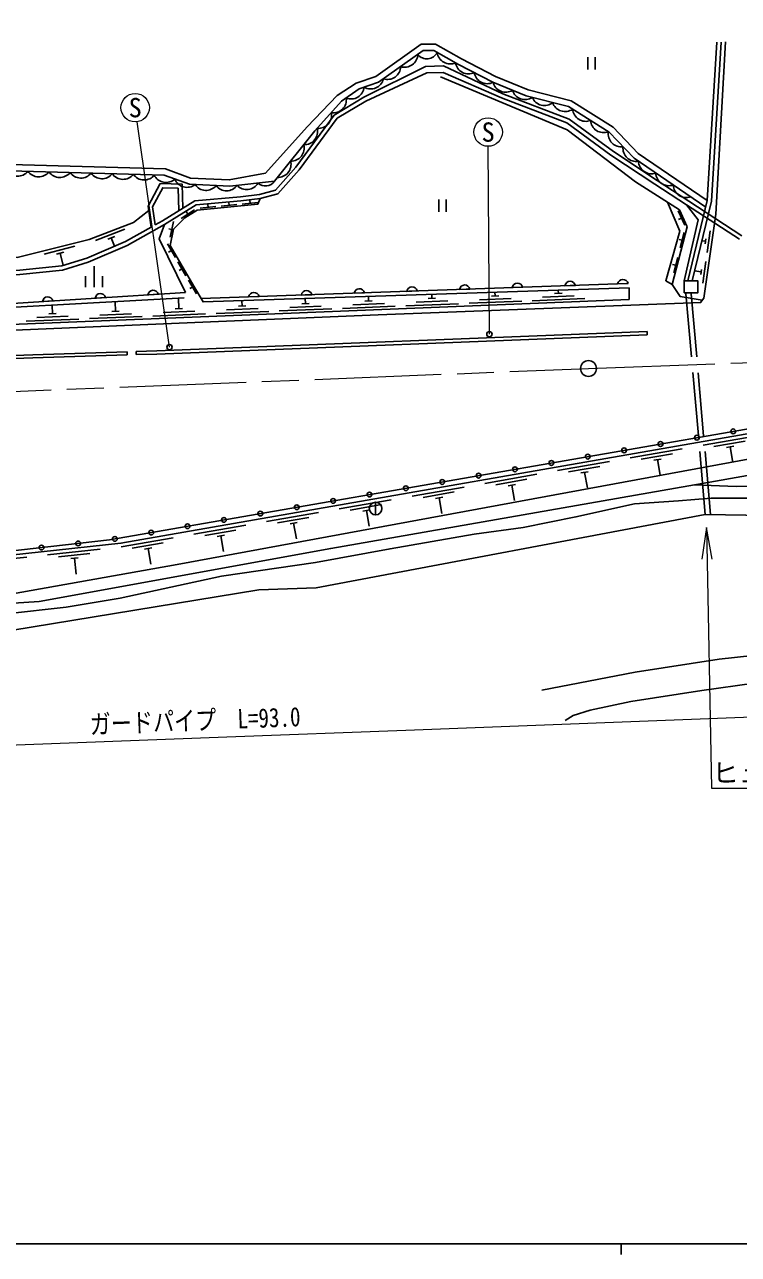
# Model space of a CAD drawing. Units: millimetres, scale not verified. Extents: x 40000 to 680000, y 20000 to 380000.
# Drawn here: x 111453 to 179112, y 204000 to 320607 of the extents above; entities that cross this region are included whole.
import ezdxf
from ezdxf.enums import TextEntityAlignment as Align

# ---------------------------------------------------------------- set-up
doc = ezdxf.new("R2010")
doc.units = ezdxf.units.MM
doc.header["$LTSCALE"] = 1000
doc.linetypes.add('CHAIN', pattern=[18.5, 12, -1.5, 3.5, -1.5])
doc.linetypes.add('DASHED', pattern=[7.5, 6, -1.5])
for name, color, linetype, lineweight in [('M-BGD', 7, 'Continuous', 25), ('M-BMK', 2, 'CHAIN', 13), ('M-BMK-SRVR', 3, 'Continuous', 25), ('M-STR-HTXT', 7, 'Continuous', 13), ('M-STR-STRC', 7, 'Continuous', 25), ('M-TTL-BAND', 7, 'Continuous', 25)]:
    doc.layers.add(name, color=color, linetype=linetype, lineweight=lineweight)
doc.styles.add('ＭＳ ゴシック', font='')
doc.styles.get('ＭＳ ゴシック').set_extended_font_data('MS Gothic')

# ---------------------------------------------------------------- blocks, each defined once
blk = doc.blocks.new('open_arrow')
at = {"color": 0, "linetype": 'Continuous', "lineweight": -2}
blk.add_lwpolyline([(7.5, 1.25), (0, 0), (7.5, -1.25)], dxfattribs=at)

msp = doc.modelspace()

# ---------------------------------------------------------------- linework, layer by layer
at = {"layer": 'M-BGD'}
for p, q in [((164833, 317511), (164833, 316337)), ((165533, 317511), (165533, 316337)), ((128096, 303197), (129589, 303345)), ((128843, 303271), (128813, 303569)), ((130087, 303394), (131579, 303542)), ((130833, 303468), (130803, 303767)), ((132077, 303592), (133570, 303740)), ((132823, 303666), (132794, 303964)), ((150715, 304015), (150715, 302841)), ((151415, 304015), (151415, 302841)), ((126299, 302228), (127565, 303033)), ((126932, 302631), (126771, 302884)), ((174037, 301582), (173404, 302942)), ((173720, 302262), (173448, 302136)), ((120964, 301216), (118161, 300146)), ((125407, 301188), (125113, 301247)), ((125257, 300453), (125556, 301923)), ((173596, 299433), (173974, 300885)), ((176150, 298985), (176446, 301064)), ((119996, 300526), (119342, 300276)), ((119669, 300401), (119981, 299584)), ((125741, 298530), (124986, 299826)), ((173785, 300159), (173494, 300234)), ((176001, 300067), (175652, 300116)), ((175966, 299824), (176036, 300309)), ((116207, 299588), (113298, 298852)), ((115165, 299015), (114487, 298843)), ((114826, 298929), (115119, 297770)), ((125363, 299178), (125104, 299027)), ((172979, 297068), (173358, 298519)), ((118037, 295700), (118037, 297692)), ((126747, 296801), (125992, 298098)), ((126370, 297450), (126110, 297299)), ((173169, 297794), (172878, 297869)), ((175552, 296916), (175622, 297401)), ((175736, 296077), (176032, 298156)), ((117237, 295700), (117237, 296745)), ((118837, 295700), (118837, 296745)), ((127754, 295073), (126999, 296369)), ((175587, 297159), (174955, 297249)), ((126711, 295204), (98673, 293448)), ((123130, 294980), (124119, 295042)), ((127376, 295721), (127117, 295570)), ((168551, 296053), (128187, 294626)), ((142683, 295139), (143673, 295174)), ((147680, 295315), (148670, 295350)), ((150056, 294641), (150040, 295028)), ((152676, 295492), (153667, 295527)), ((156051, 294883), (156037, 295227)), ((157673, 295668), (158663, 295703)), ((161696, 295111), (162396, 295139)), ((162046, 295125), (162034, 295427)), ((162670, 295845), (163660, 295880)), ((167667, 296022), (168657, 296056)), ((168767, 294545), (168767, 295650)), ((113150, 294355), (114138, 294417)), ((114085, 293188), (114052, 294001)), ((118140, 294667), (119129, 294729)), ((120080, 293431), (120044, 294333)), ((126075, 293673), (126035, 294666)), ((131721, 293901), (132420, 293929)), ((132071, 293915), (132050, 294430)), ((132689, 294786), (133679, 294821)), ((136579, 293796), (139576, 293917)), ((137686, 294962), (138676, 294997)), ((137716, 294143), (138415, 294171)), ((138066, 294157), (138047, 294629)), ((141587, 293698), (146583, 293900)), ((142574, 294038), (145572, 294159)), ((143711, 294385), (144410, 294413)), ((144061, 294399), (144043, 294828)), ((147582, 293940), (152578, 294142)), ((148569, 294280), (151567, 294402)), ((149706, 294627), (150406, 294655)), ((153577, 294182), (158573, 294384)), ((154564, 294523), (157562, 294644)), ((155701, 294869), (156401, 294897)), ((159572, 294424), (164568, 294626)), ((160559, 294765), (163557, 294886)), ((111611, 292488), (116607, 292690)), ((112598, 292828), (115596, 292949)), ((113735, 293174), (114435, 293203)), ((117607, 292730), (122602, 292932)), ((118594, 293070), (121591, 293191)), ((119731, 293416), (120430, 293445)), ((123602, 292972), (128598, 293174)), ((124589, 293312), (127586, 293433)), ((125726, 293658), (126425, 293687)), ((129597, 293214), (134593, 293416)), ((130584, 293554), (133581, 293675)), ((135592, 293456), (140588, 293658)), ((170464, 291203), (170452, 291503)), ((121176, 289583), (121186, 289284)), ((122032, 289611), (122042, 289311)), ((180687, 281582), (175762, 280722)), ((179754, 281115), (176799, 280598)), ((173792, 280377), (168866, 279517)), ((172858, 279910), (169903, 279393)), ((178673, 280621), (177983, 280501)), ((178328, 280561), (178586, 279083)), ((166896, 279172), (161971, 278312)), ((165963, 278705), (163008, 278188)), ((171777, 279416), (171088, 279296)), ((171432, 279356), (171691, 277878)), ((160001, 277967), (155075, 277107)), ((164882, 278211), (164192, 278091)), ((164537, 278151), (164795, 276673)), ((153105, 276762), (148180, 275902)), ((159067, 277500), (156112, 276983)), ((157986, 277006), (157297, 276886)), ((157641, 276946), (157899, 275468)), ((146210, 275557), (141284, 274697)), ((144726, 275323), (144726, 274123)), ((152172, 276295), (149217, 275778)), ((151091, 275801), (150401, 275681)), ((150746, 275741), (151004, 274263)), ((139314, 274352), (134389, 273492)), ((145276, 275090), (142321, 274573)), ((144195, 274596), (143505, 274476)), ((143850, 274536), (144108, 273058)), ((132419, 273147), (127493, 272287)), ((138381, 273885), (135426, 273368)), ((137300, 273391), (136610, 273271)), ((136955, 273331), (137213, 271853)), ((125523, 271942), (120598, 271082)), ((131485, 272680), (128530, 272163)), ((130404, 272186), (129714, 272066)), ((130059, 272126), (130317, 270648)), ((118609, 270870), (113638, 270334)), ((124590, 271475), (121635, 270958)), ((123509, 270981), (122819, 270861)), ((123164, 270921), (123422, 269443)), ((111649, 270120), (106678, 269584)), ((117647, 270465), (114664, 270143)), ((116536, 270043), (115840, 269968)), ((116188, 270006), (116348, 268514))]:
    msp.add_line(p, q, dxfattribs=at)
at = {"layer": 'M-BGD', "linetype": 'DASHED'}
for p, q in [((174186, 303526), (179650, 299969)), ((174404, 303862), (179843, 300321)), ((175968, 274160), (174132, 295169)), ((176471, 274152), (174634, 295169))]:
    msp.add_line(p, q, dxfattribs=at)
at = {"layer": 'M-BGD'}
for points in [[(59899, 321100), (69215, 317229), (76178, 315779), (80929, 315026), (92389, 313232), (102837, 308608), (107856, 307413), (124799, 306917), (127190, 306060), (130857, 305882), (134283, 306511), (138245, 310913), (141087, 313876), (142888, 315055), (144738, 315681), (149037, 318738), (150387, 318742), (152859, 317361), (156093, 315679), (159193, 314412), (163259, 313386), (167237, 310868), (169608, 308397), (176166, 303924)], [(176015, 303301), (169218, 307936), (166854, 310400), (163019, 312828), (159005, 313840), (155841, 315134), (152574, 316833), (150231, 318142), (149230, 318139), (145013, 315141), (143153, 314511), (141504, 313346), (138973, 310520), (135128, 305756), (130897, 305279), (127072, 305465), (124686, 306320), (107777, 306815), (102645, 308037), (92213, 312654), (80644, 314355), (75936, 315077), (69047, 316649), (59994, 320411)], [(64201, 289880), (90590, 290894), (110524, 291623), (129078, 292412), (144953, 293081), (175534, 294252), (175839, 294674), (176973, 302634), (177899, 318966)], [(174317, 296319), (176165, 303918), (177070, 318955)], [(174729, 296319), (176562, 303859), (177469, 318931)], [(62870, 299539), (71408, 299712), (80109, 298806), (89981, 296302), (111013, 296927), (115049, 297331), (117481, 298070), (121187, 299669), (124729, 301658), (127710, 303519), (131949, 303886), (133781, 304115), (135463, 304562), (137467, 306851), (141075, 311722), (143790, 313357), (149574, 316028), (151123, 316077), (156645, 313659), (162866, 311297), (167034, 308235), (171191, 305475), (174186, 303526)], [(123838, 301616), (124525, 302002), (127580, 303909), (131907, 304284), (133705, 304509), (135243, 304917), (137156, 307102), (140801, 312024), (143602, 313711), (149448, 316638), (151168, 316692), (156796, 314029), (163059, 311652), (167263, 308563), (171411, 305810), (174404, 303862)], [(175687, 294463), (173583, 294835), (172846, 295960), (174272, 301433), (173526, 303037), (169348, 305692), (162873, 310630), (150865, 315650)], [(123464, 301407), (123171, 303388), (124314, 305536), (126380, 305483), (126463, 303211)], [(123838, 301616), (123586, 303316), (124550, 305130), (125994, 305093), (126072, 302967)], [(127506, 295797), (125251, 299668), (125561, 301195), (126650, 302274), (127822, 303019), (133569, 303589), (133781, 304115)], [(172393, 303757), (173547, 301033), (172232, 296324), (172846, 295960)], [(173963, 296319), (175284, 302084), (174186, 303526)], [(123239, 302967), (121786, 301852), (117571, 300242), (110738, 298514), (97641, 298852), (91885, 298483), (87768, 299335), (82458, 300902), (77310, 301649), (73393, 301979), (67190, 302011), (62414, 302849)], [(62815, 299938), (71425, 300113), (80179, 299201), (90025, 296704), (110988, 297326), (114970, 297725), (117343, 298446), (121009, 300028), (123464, 301407)], [(126711, 295204), (124200, 300290), (124729, 301658)], [(126577, 294696), (100226, 293233), (90900, 294526), (73384, 297076), (63170, 297362)], [(63456, 295290), (75573, 294744), (87833, 293303), (91912, 292353), (102254, 292043), (104662, 291957), (168767, 294545)], [(168767, 295650), (128373, 294307), (127506, 295797)], [(122032, 289611), (123978, 289673), (170452, 291503)], [(122042, 289311), (123988, 289373), (170464, 291203)], [(64574, 287172), (95733, 288708), (112222, 289297), (121176, 289583)], [(64616, 286874), (95746, 288408), (112232, 288997), (121186, 289284)], [(89645, 273602), (105443, 269803), (120589, 271435), (187895, 283197), (223104, 284658), (273726, 286870), (315636, 288493)], [(66425, 273744), (66873, 273491), (67091, 272484), (70611, 270640), (72488, 270262), (82488, 265391), (96736, 264170), (102638, 265106), (106471, 265504), (112841, 265912), (140476, 270932), (176930, 277306), (190110, 279663), (192986, 278232), (195229, 278452), (200481, 280404), (202818, 281852), (206734, 282814), (227575, 283696), (245638, 284552), (263943, 285324), (285867, 286081), (306270, 286878), (316236, 287346)], [(91335, 273528), (105568, 270175), (119489, 271754), (182072, 282640)], [(89645, 273602), (91612, 272163), (94445, 270735), (101784, 268163), (104838, 266108), (109778, 266543), (125903, 269428), (183625, 280075), (188462, 280942), (202818, 281852)], [(174951, 276961), (178916, 276802), (181244, 276875), (185534, 277663), (189166, 277820), (196231, 277901), (210466, 277781), (217364, 277988), (232349, 279095), (243167, 279583), (250027, 279665), (261532, 279215), (271417, 278913), (281870, 278967), (289487, 278878), (293723, 278590), (301445, 277824), (305925, 277650), (311032, 277759), (314646, 278408), (317174, 279261)], [(96736, 264170), (103361, 263812), (110134, 263160), (133657, 267020), (139088, 267210), (175968, 274160), (191395, 273900), (201013, 273972), (219687, 274961), (239949, 275595), (247874, 276175), (252387, 276276), (264492, 276298), (274478, 276122), (284915, 275496), (290899, 274831), (307804, 274602), (313158, 274348), (314790, 274689), (316779, 275647)], [(181571, 275703), (176522, 275714), (173441, 275453), (169255, 275155), (163712, 273924), (158704, 272924), (154073, 272292), (146100, 270910), (139022, 269607), (130130, 268309), (120506, 266207), (115380, 265383), (109739, 264725), (103361, 263812)], [(160466, 257514), (169326, 259204), (177297, 260443), (187143, 261500)], [(180616, 258155), (175650, 257481), (168905, 256415), (165069, 255588), (163455, 255093), (162689, 254617)]]:
    msp.add_lwpolyline(points, dxfattribs=at)
msp.add_lwpolyline([(173963, 295169), (175263, 295169), (175263, 296319), (173963, 296319)], close=True, dxfattribs=at)
for centre, radius in [((178623, 282040), 225), ((171727, 280840), 225), ((175175, 281440), 225), ((164831, 279641), 225), ((168279, 280240), 225), ((161382, 279041), 225), ((154486, 277841), 225), ((157934, 278441), 225), ((147589, 276642), 225), ((151038, 277241), 225), ((140693, 275442), 225), ((144141, 276042), 225), ((144726, 274723), 600), ((133797, 274242), 225), ((137245, 274842), 225), ((126900, 273043), 225), ((130348, 273643), 225), ((120004, 271843), 225), ((123452, 272443), 225), ((113053, 271024), 225), ((116530, 271418), 225)]:
    msp.add_circle(centre, radius, dxfattribs=at)
for centre, radius, start, end in [((147475, 317812), 1250, 252.27811, 358.53832), ((149576, 318478), 1115, 220.17237, 332.17081), ((151801, 318124), 1250, 187.68039, 293.9406), ((145845, 316653), 1250, 252.27811, 358.53832), ((153537, 317178), 1250, 189.38886, 295.64906), ((155311, 316256), 1250, 189.42367, 295.68387), ((144249, 315755), 1250, 240.18661, 346.44681), ((157062, 315445), 1250, 194.63382, 300.89402), ((142400, 314805), 1250, 247.85971, 354.11991), ((158895, 314740), 1250, 197.03409, 303.2943), ((160735, 314178), 1250, 202.71384, 308.97404), ((140704, 313485), 1250, 261.56913, 7.82933), ((162689, 313610), 1250, 198.60799, 304.8682), ((164650, 312683), 1250, 184.52791, 290.78811), ((139302, 312011), 1250, 265.02729, 11.2875), ((166339, 311613), 1250, 184.52791, 290.78811), ((137980, 310469), 1250, 267.46634, 13.72654), ((168018, 310257), 1250, 171.19138, 277.45158), ((136713, 308914), 1250, 267.95456, 14.21476), ((169417, 308885), 1250, 173.66063, 279.92084), ((110788, 307477), 1250, 215.19424, 321.45444), ((112787, 307418), 1250, 215.19424, 321.45444), ((135457, 307358), 1250, 267.95456, 14.21476), ((170881, 307710), 1250, 182.57642, 288.83663), ((114786, 307360), 1250, 215.19424, 321.45444), ((116786, 307301), 1250, 215.19424, 321.45444), ((118785, 307243), 1250, 215.19424, 321.45444), ((120784, 307184), 1250, 215.19424, 321.45444), ((122783, 307126), 1250, 215.19424, 321.45444), ((124859, 306888), 1250, 205.85466, 312.11487), ((126842, 306424), 1250, 201.70188, 307.96209), ((132512, 306216), 1250, 223.30454, 329.56474), ((134288, 306302), 1002, 225.86516, 327.00412), ((172533, 306583), 1250, 182.57642, 288.83663), ((128646, 306139), 1250, 214.08798, 320.34818), ((130596, 306100), 1250, 217.3561, 323.6163), ((174186, 305456), 1250, 182.57642, 288.83663), ((163169, 295765), 505, 13.19459, 170.85278), ((168166, 295941), 505, 13.19459, 170.85278), ((118640, 294601), 505, 14.75427, 172.41246), ((123631, 294913), 505, 14.75427, 172.41246), ((133187, 294705), 505, 13.19459, 170.85278), ((138184, 294882), 505, 13.19459, 170.85278), ((143181, 295058), 505, 13.19459, 170.85278), ((148178, 295235), 505, 13.19459, 170.85278), ((153175, 295412), 505, 13.19459, 170.85278), ((158172, 295588), 505, 13.19459, 170.85278), ((113650, 294288), 505, 14.75427, 172.41246)]:
    msp.add_arc(centre, radius, start, end, dxfattribs=at)
at = {"layer": 'M-BMK'}
msp.add_lwpolyline([(65009, 284016), (164901, 288004), (264530, 291587), (364082, 295577), (441910, 298710), (453987, 299183), (463582, 299151), (476857, 298620), (487834, 297887), (492946, 297227), (501213, 295676), (511259, 293132), (521150, 289795), (528757, 286692), (534891, 283728), (541086, 280401), (543706, 278822), (551892, 273491), (556691, 269871)], dxfattribs=at)
at = {"layer": 'M-BMK-SRVR'}
msp.add_circle((164901, 288004), 750, dxfattribs=at)
at = {"layer": 'M-STR-HTXT'}
for p, q in [((125190, 290024), (122126, 311398)), ((155510, 291252), (155399, 309068))]:
    msp.add_line(p, q, dxfattribs=at)
for points in [[(176082, 272915), (176560, 248215), (212241, 248215)], [(91530, 251589), (130614, 253087), (147576, 253704), (182873, 255056)]]:
    msp.add_lwpolyline(points, dxfattribs=at)
for centre in [(121935, 312734), (155390, 310418)]:
    msp.add_circle(centre, 1350, dxfattribs=at)
at = {"layer": 'M-STR-STRC'}
for centre in [(155510, 291252), (125190, 290024)]:
    msp.add_circle(centre, 250, dxfattribs=at)
at = {"layer": 'M-TTL-BAND'}
for p, q in [((40000, 205000), (579000, 205000)), ((168000, 205000), (168000, 204000))]:
    msp.add_line(p, q, dxfattribs=at)

# ---------------------------------------------------------------- block references
at = {"layer": 'M-STR-HTXT', "xscale": 400, "yscale": 400, "rotation": 271.1}
msp.add_blockref('open_arrow', (176082, 272915), dxfattribs=at)

# ---------------------------------------------------------------- texts
at = {"layer": 'M-STR-HTXT', "style": 'ＭＳ ゴシック'}
for p in [(121935, 312734), (155390, 310418)]:
    msp.add_text('S', height=1833, dxfattribs=at).set_placement(p, align=Align.MIDDLE_CENTER)
at = {"layer": 'M-STR-HTXT', "style": 'ＭＳ ゴシック', "width": 0.8}
msp.add_text('ガードパイプ\u3000L=93.0', height=1833, rotation=2.141, dxfattribs=at).set_placement((127671, 253161), align=Align.BOTTOM_CENTER)
at = {"layer": 'M-STR-HTXT', "style": 'ＭＳ ゴシック'}
msp.add_text('ヒューム管φ500 L=18.0', height=1833, dxfattribs=at).set_placement((176633, 249659), align=Align.MIDDLE_LEFT)

doc.saveas('drawing.dxf')
